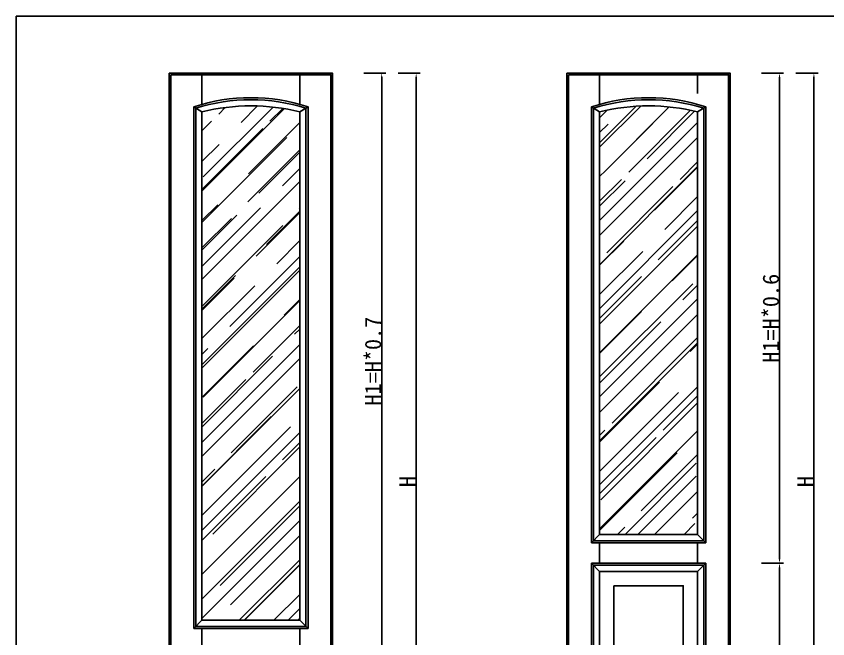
# Model space of a CAD drawing. Header units: millimetres. Extents: x 85186 to 129000, y -77269 to -36327.
# Drawn here: x 96772 to 98760, y -62910 to -61386 of the extents above; entities that cross this region are included whole.
import ezdxf

# ---------------------------------------------------------------- set-up
doc = ezdxf.new("R2010")
doc.units = ezdxf.units.MM
doc.layers.add('主色线', color=29, linetype='Continuous', lineweight=5)
doc.styles.get("Standard").update_dxf_attribs({"font": 'SimSun.ttf'})
doc.styles.add('ZB_宋体', font='SimSun.ttf')
doc.dimstyles.new('客来福标注小', dxfattribs={"dimscale": 20, "dimtxt": 2, "dimasz": 0.5, "dimexe": 0.5, "dimexo": 0, "dimgap": 0.05, "dimtad": 1, "dimdec": 0, "dimzin": 0, "dimdsep": 46, "dimtxsty": 'Standard', "dimcen": 0, "dimclrd": 256, "dimclre": 256, "dimclrt": 256, "dimadec": 0, "dimazin": 0, "dimtfac": 1, "dimtdec": 0, "dimtofl": 0, "dimtmove": 1, "dimatfit": 3, "dimfxl": 2.2, "dimfxlon": 1, "dimtolj": 1, "dimtzin": 0, "dimarcsym": 0})
pattern_1 = [(45, (-31503.86, -108182.52), (64.657844, 172.420918), [1143, -152.4, 381, -76.2]), (45, (-31459.13, -108083.92), (-125.54398, 17.78091), [228.6, -25.146, 457.2, -57.15]), (45, (-31522.715, -108109.78), (244.083361, 316.28462), [609.6, -106.68, 304.8, -76.2])]

# ---------------------------------------------------------------- blocks, each defined once
blk = doc.blocks.new('*D3405')
at = {"lineweight": -2, "transparency": 16777216}
for p, q in [((97707.5, -61525.5), (97761.5, -61525.5)), ((97751.5, -61535.5), (97751.5, -63515.5)), ((97707.5, -63525.5), (97761.5, -63525.5))]:
    blk.add_line(p, q, dxfattribs=at)
at = {"transparency": 16777216}
for points in [[(97749.8, -61535.5), (97753.1, -61535.5), (97751.5, -61525.5)], [(97749.8, -63515.5), (97753.1, -63515.5), (97751.5, -63525.5)]]:
    blk.add_solid(points, dxfattribs=at)
at = {"layer": 'Defpoints', "color": 0, "transparency": 16777216}
for p in [(97641, -61525.5), (97641, -63525.5), (97751.5, -63525.5)]:
    blk.add_point(p, dxfattribs=at)
at = {"transparency": 16777216, "insert": (97730.5, -62525.5), "char_height": 40, "attachment_point": 5, "rotation": 90, "style": 'ZB_宋体'}
blk.add_mtext('\\A1;H', dxfattribs=at)
blk = doc.blocks.new('*D3407')
at = {"lineweight": -2, "transparency": 16777216}
for p, q in [((97623.1, -61525.5), (97677.1, -61525.5)), ((97667.1, -62925.5), (97667.1, -61535.5)), ((97623.1, -62935.5), (97677.1, -62935.5))]:
    blk.add_line(p, q, dxfattribs=at)
at = {"transparency": 16777216}
for points in [[(97665.4, -61535.5), (97668.8, -61535.5), (97667.1, -61525.5)], [(97665.4, -62925.5), (97668.8, -62925.5), (97667.1, -62935.5)]]:
    blk.add_solid(points, dxfattribs=at)
at = {"layer": 'Defpoints', "color": 0, "transparency": 16777216}
for p in [(97536.6, -61525.5), (97667.1, -61525.5), (97486.6, -62935.5)]:
    blk.add_point(p, dxfattribs=at)
at = {"transparency": 16777216, "insert": (97646.1, -62230.5), "char_height": 40, "attachment_point": 5, "rotation": 90, "style": 'ZB_宋体'}
blk.add_mtext('\\A1;H1=H*0.7', dxfattribs=at)
blk = doc.blocks.new('*D3408')
at = {"lineweight": -2, "transparency": 16777216}
for p, q in [((98681.6, -61525.5), (98735.6, -61525.5)), ((98725.6, -61535.5), (98725.6, -63515.5)), ((98681.6, -63525.5), (98735.6, -63525.5))]:
    blk.add_line(p, q, dxfattribs=at)
at = {"transparency": 16777216}
for points in [[(98723.9, -61535.5), (98727.3, -61535.5), (98725.6, -61525.5)], [(98723.9, -63515.5), (98727.3, -63515.5), (98725.6, -63525.5)]]:
    blk.add_solid(points, dxfattribs=at)
at = {"layer": 'Defpoints', "color": 0, "transparency": 16777216}
for p in [(98615.1, -61525.5), (98615.1, -63525.5), (98725.6, -63525.5)]:
    blk.add_point(p, dxfattribs=at)
at = {"transparency": 16777216, "insert": (98704.6, -62525.5), "char_height": 40, "attachment_point": 5, "rotation": 90, "style": 'ZB_宋体'}
blk.add_mtext('\\A1;H', dxfattribs=at)
blk = doc.blocks.new('*D3409')
at = {"lineweight": -2, "transparency": 16777216}
for p, q in [((98597.2, -62725.5), (98651.2, -62725.5)), ((98641.2, -62735.5), (98641.2, -63515.5)), ((98597.2, -63525.5), (98651.2, -63525.5))]:
    blk.add_line(p, q, dxfattribs=at)
at = {"transparency": 16777216}
for points in [[(98639.6, -62735.5), (98642.9, -62735.5), (98641.2, -62725.5)], [(98639.6, -63515.5), (98642.9, -63515.5), (98641.2, -63525.5)]]:
    blk.add_solid(points, dxfattribs=at)
at = {"layer": 'Defpoints', "color": 0, "transparency": 16777216}
for p in [(98510.7, -62725.5), (98570.7, -63525.5), (98641.2, -63525.5)]:
    blk.add_point(p, dxfattribs=at)
at = {"transparency": 16777216, "insert": (98620.2, -63125.5), "char_height": 40, "attachment_point": 5, "rotation": 90, "style": 'ZB_宋体'}
blk.add_mtext('\\A1;H2=H*0.4', dxfattribs=at)
blk = doc.blocks.new('*D3410')
at = {"lineweight": -2, "transparency": 16777216}
for p, q in [((98597.2, -61525.5), (98651.2, -61525.5)), ((98641.2, -62715.5), (98641.2, -61535.5)), ((98597.2, -62725.5), (98651.2, -62725.5))]:
    blk.add_line(p, q, dxfattribs=at)
at = {"transparency": 16777216}
for points in [[(98639.6, -61535.5), (98642.9, -61535.5), (98641.2, -61525.5)], [(98639.6, -62715.5), (98642.9, -62715.5), (98641.2, -62725.5)]]:
    blk.add_solid(points, dxfattribs=at)
at = {"layer": 'Defpoints', "color": 0, "transparency": 16777216}
for p in [(98510.7, -61525.5), (98641.2, -61525.5), (98510.7, -62725.5)]:
    blk.add_point(p, dxfattribs=at)
at = {"transparency": 16777216, "insert": (98620.2, -62125.5), "char_height": 40, "attachment_point": 5, "rotation": 90, "style": 'ZB_宋体'}
blk.add_mtext('\\A1;H1=H*0.6', dxfattribs=at)

msp = doc.modelspace()

# ---------------------------------------------------------------- hatches: boundary and pattern name
at = {"layer": '主色线'}
h = msp.add_hatch(dxfattribs=at)
h.set_pattern_fill('AR-RROOF', color=4, scale=3, angle=45, style=0)
h.set_pattern_definition(pattern_1)
edge = h.paths.add_edge_path()
edge.add_arc((97346.591, -62092.951), 487.5, 75.749967, 104.250033)
edge.add_line((97226.591, -61620.451), (97226.591, -62865.094))
edge.add_line((97226.591, -62865.094), (97466.591, -62865.094))
edge.add_line((97466.591, -62865.094), (97466.591, -61620.451))
h = msp.add_hatch(dxfattribs=at)
h.set_pattern_fill('AR-RROOF', color=4, scale=3, angle=45, style=0)
h.set_pattern_definition(pattern_1)
edge = h.paths.add_edge_path()
edge.add_arc((98320.734, -62092.951), 487.5, 75.749967, 104.250033)
edge.add_line((98200.734, -61620.451), (98200.734, -62655.094))
edge.add_line((98200.734, -62655.094), (98440.734, -62655.094))
edge.add_line((98440.734, -62655.094), (98440.734, -61620.451))

# ---------------------------------------------------------------- linework, layer by layer
at = {"color": 0}
for p, q in [((99789.099, -61386.027), (96772.001, -61386.027)), ((96772.001, -61386.027), (99789.099, -61386.027)), ((99789.099, -61386.027), (96772.001, -61386.027))]:
    msp.add_line(p, q, dxfattribs=at)
for p, q in [((98081.884, -61386.027), (97287.103, -61386.027)), ((98413.346, -61386.027), (98081.884, -61386.027)), ((98081.884, -61386.027), (99227.016, -61386.027)), ((99227.016, -61386.027), (98413.346, -61386.027)), ((97206.591, -62885.094), (97206.591, -61608.007)), ((97486.591, -61608.007), (97486.591, -62885.094)), ((98180.734, -62675.094), (98180.734, -61608.007)), ((98460.734, -61608.007), (98460.734, -62675.094)), ((97226.591, -62865.094), (97226.591, -61620.451)), ((97466.591, -61620.451), (97466.591, -62865.094)), ((98200.734, -62655.094), (98200.734, -61620.451)), ((98440.734, -61620.451), (98440.734, -62655.094)), ((98440.734, -62655.094), (98200.734, -62655.094)), ((98460.734, -62675.094), (98180.734, -62675.094)), ((97466.591, -62865.094), (97226.591, -62865.094)), ((97486.591, -62885.094), (97206.591, -62885.094))]:
    msp.add_line(p, q)
msp.add_lwpolyline([(96772.001, -61386.027), (99789.099, -61386.027), (99789.099, -64274.721), (96772.001, -64274.721)], close=True, dxfattribs=at)
for points in [[(97146.591, -63525.451), (97546.591, -63525.451), (97546.591, -61525.451), (97146.591, -61525.451)], [(98120.734, -63525.451), (98520.734, -63525.451), (98520.734, -61525.451), (98120.734, -61525.451)], [(98180.734, -62725.451), (98460.734, -62725.451), (98460.734, -63465.451), (98180.734, -63465.451)], [(98200.734, -62745.451), (98440.734, -62745.451), (98440.734, -63445.451), (98200.734, -63445.451)], [(98235.734, -62780.451), (98405.734, -62780.451), (98405.734, -63410.451), (98235.734, -63410.451)]]:
    msp.add_lwpolyline(points, close=True)
for centre, radius, start, end in [((97346.591, -62031.209), 445.758, 71.695205, 108.304795), ((98320.734, -62031.209), 445.758, 71.695205, 108.304795), ((97346.591, -62092.951), 487.5, 75.749967, 104.250033), ((98320.734, -62092.951), 487.5, 75.749967, 104.250033)]:
    msp.add_arc(centre, radius, start, end)
at = {"layer": '主色线', "color": 250, "lineweight": -3}
for p, q in [((97226.591, -61601.907), (97226.591, -61529.4)), ((97466.591, -61601.907), (97466.591, -61529.4)), ((98200.734, -61601.907), (98200.734, -61529.4)), ((98440.734, -61575.451), (98440.734, -61529.4)), ((97226.591, -61620.451), (97206.591, -61608.007)), ((97211.591, -62880.094), (97211.591, -61611.118)), ((97486.591, -61608.007), (97466.591, -61620.451)), ((97481.591, -61611.118), (97481.591, -62880.094)), ((98200.734, -61620.451), (98180.734, -61608.007)), ((98185.734, -62670.094), (98185.734, -61611.118)), ((98460.734, -61608.007), (98440.734, -61620.451)), ((98455.734, -61611.118), (98455.734, -62670.094)), ((98200.734, -62655.094), (98180.734, -62675.094)), ((98440.734, -62655.094), (98460.734, -62675.094)), ((98455.734, -62670.094), (98185.734, -62670.094)), ((98200.734, -62725.451), (98200.734, -62675.094)), ((98440.734, -62725.451), (98440.734, -62675.094)), ((98180.734, -62725.451), (98200.734, -62745.451)), ((98440.734, -62745.451), (98460.734, -62725.451)), ((97226.591, -62865.094), (97206.591, -62885.094)), ((97481.591, -62880.094), (97211.591, -62880.094)), ((97466.591, -62865.094), (97486.591, -62885.094)), ((97226.591, -62935.451), (97226.591, -62885.094)), ((97466.591, -62935.451), (97466.591, -62885.094))]:
    msp.add_line(p, q, dxfattribs=at)
for points in [[(97150.591, -61529.4), (97542.591, -61529.4), (97542.591, -63521.451), (97150.591, -63521.451)], [(98124.734, -61529.4), (98516.734, -61529.4), (98516.734, -63521.451), (98124.734, -63521.451)], [(98185.734, -62730.451), (98455.734, -62730.451), (98455.734, -63460.451), (98185.734, -63460.451)]]:
    msp.add_lwpolyline(points, close=True, dxfattribs=at)
for centre in [(97346.591, -62041.71), (98320.734, -62041.71)]:
    msp.add_arc(centre, 451.259, 72.592642, 107.407358, dxfattribs=at)

# ---------------------------------------------------------------- dimensions: what is measured, and where the dimension line sits
at = {"color": 0}
for base, p1, p2, text, picture, middle in [((97667.105, -61525.451), (97486.591, -62935.451), (97536.591, -61525.451), 'H1=H*0.7', '*D3407', (97646.105, -62230.451)), ((97751.458, -63525.451), (97640.978, -61525.451), (97640.978, -63525.451), 'H', '*D3405', (97730.458, -62525.451)), ((98641.249, -61525.451), (98510.734, -62725.451), (98510.734, -61525.451), 'H1=H*0.6', '*D3410', (98620.249, -62125.451)), ((98725.602, -63525.451), (98615.121, -61525.451), (98615.121, -63525.451), 'H', '*D3408', (98704.602, -62525.451)), ((98641.249, -63525.451), (98510.734, -62725.451), (98570.734, -63525.451), 'H2=H*0.4', '*D3409', (98620.249, -63125.451))]:
    dim = msp.add_linear_dim(base=base, p1=p1, p2=p2, angle=90, text=text, dimstyle='客来福标注小', override={"dimtxsty": 'ZB_宋体'}, dxfattribs=at)
    dim.commit()
    dim.dimension.update_dxf_attribs({"geometry": picture, "text_midpoint": middle})

doc.saveas('drawing.dxf')
